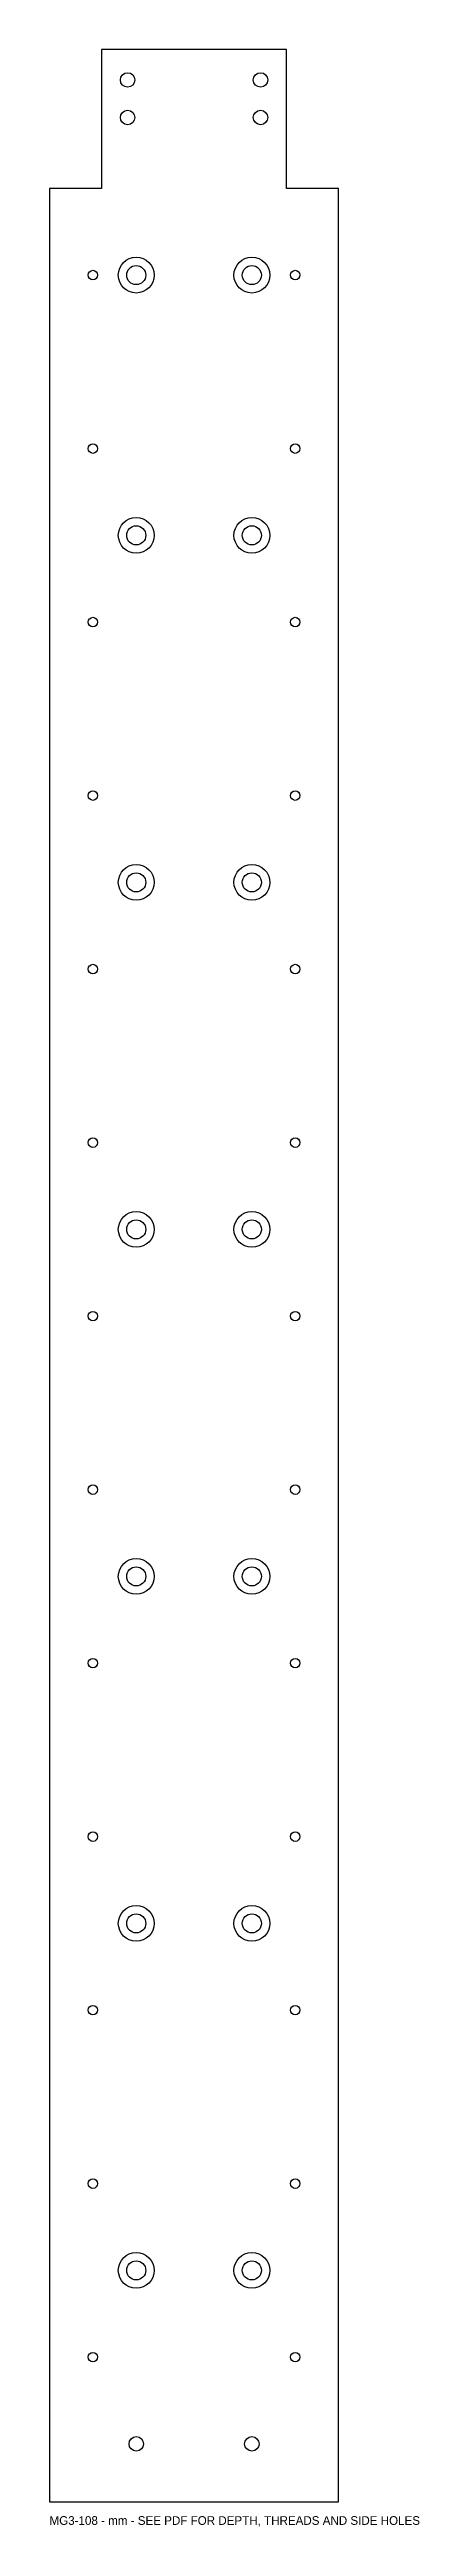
# Model space of a CAD drawing. Header units: millimetres. Extents: x 0 to 128, y -9 to 848.
import ezdxf

# ---------------------------------------------------------------- set-up
doc = ezdxf.new("R2010")
doc.units = ezdxf.units.MM
for name, color, linetype in [('NOTES', 2, 'Continuous'), ('OUTLINE', 7, 'Continuous'), ('REFERENCE_CSK', 5, 'Continuous'), ('TAP_PILOT', 1, 'Continuous'), ('THROUGH', 3, 'Continuous')]:
    doc.layers.add(name, color=color, linetype=linetype)

msp = doc.modelspace()

# ---------------------------------------------------------------- linework, layer by layer
at = {"layer": 'OUTLINE'}
msp.add_lwpolyline([(0, 0), (100, 0), (100, 800), (82, 800), (82, 848), (18, 848), (18, 800), (0, 800)], close=True, dxfattribs=at)
at = {"layer": 'REFERENCE_CSK'}
for centre in [(30, 770), (70, 770), (30, 680), (70, 680), (30, 560), (70, 560), (30, 440), (70, 440), (30, 320), (70, 320), (30, 200), (70, 200), (30, 80), (70, 80)]:
    msp.add_circle(centre, 6.2, dxfattribs=at)
at = {"layer": 'TAP_PILOT'}
for centre, radius in [((27, 837.5), 2.5), ((73, 837.5), 2.5), ((27, 824.5), 2.5), ((73, 824.5), 2.5), ((15, 770), 1.65), ((85, 770), 1.65), ((15, 710), 1.65), ((85, 710), 1.65), ((15, 650), 1.65), ((85, 650), 1.65), ((15, 590), 1.65), ((85, 590), 1.65), ((15, 530), 1.65), ((85, 530), 1.65), ((15, 470), 1.65), ((85, 470), 1.65), ((15, 410), 1.65), ((85, 410), 1.65), ((15, 350), 1.65), ((85, 350), 1.65), ((15, 290), 1.65), ((85, 290), 1.65), ((15, 230), 1.65), ((85, 230), 1.65), ((15, 170), 1.65), ((85, 170), 1.65), ((15, 110), 1.65), ((85, 110), 1.65), ((15, 50), 1.65), ((85, 50), 1.65), ((30, 20), 2.5), ((70, 20), 2.5)]:
    msp.add_circle(centre, radius, dxfattribs=at)
at = {"layer": 'THROUGH'}
for centre in [(30, 770), (70, 770), (30, 680), (70, 680), (30, 560), (70, 560), (30, 440), (70, 440), (30, 320), (70, 320), (30, 200), (70, 200), (30, 80), (70, 80)]:
    msp.add_circle(centre, 3.3, dxfattribs=at)

# ---------------------------------------------------------------- texts
at = {"layer": 'NOTES'}
msp.add_text('MG3-108 - mm - SEE PDF FOR DEPTH, THREADS AND SIDE HOLES', height=3, dxfattribs=at).set_placement((0, -8))

doc.saveas('drawing.dxf')
